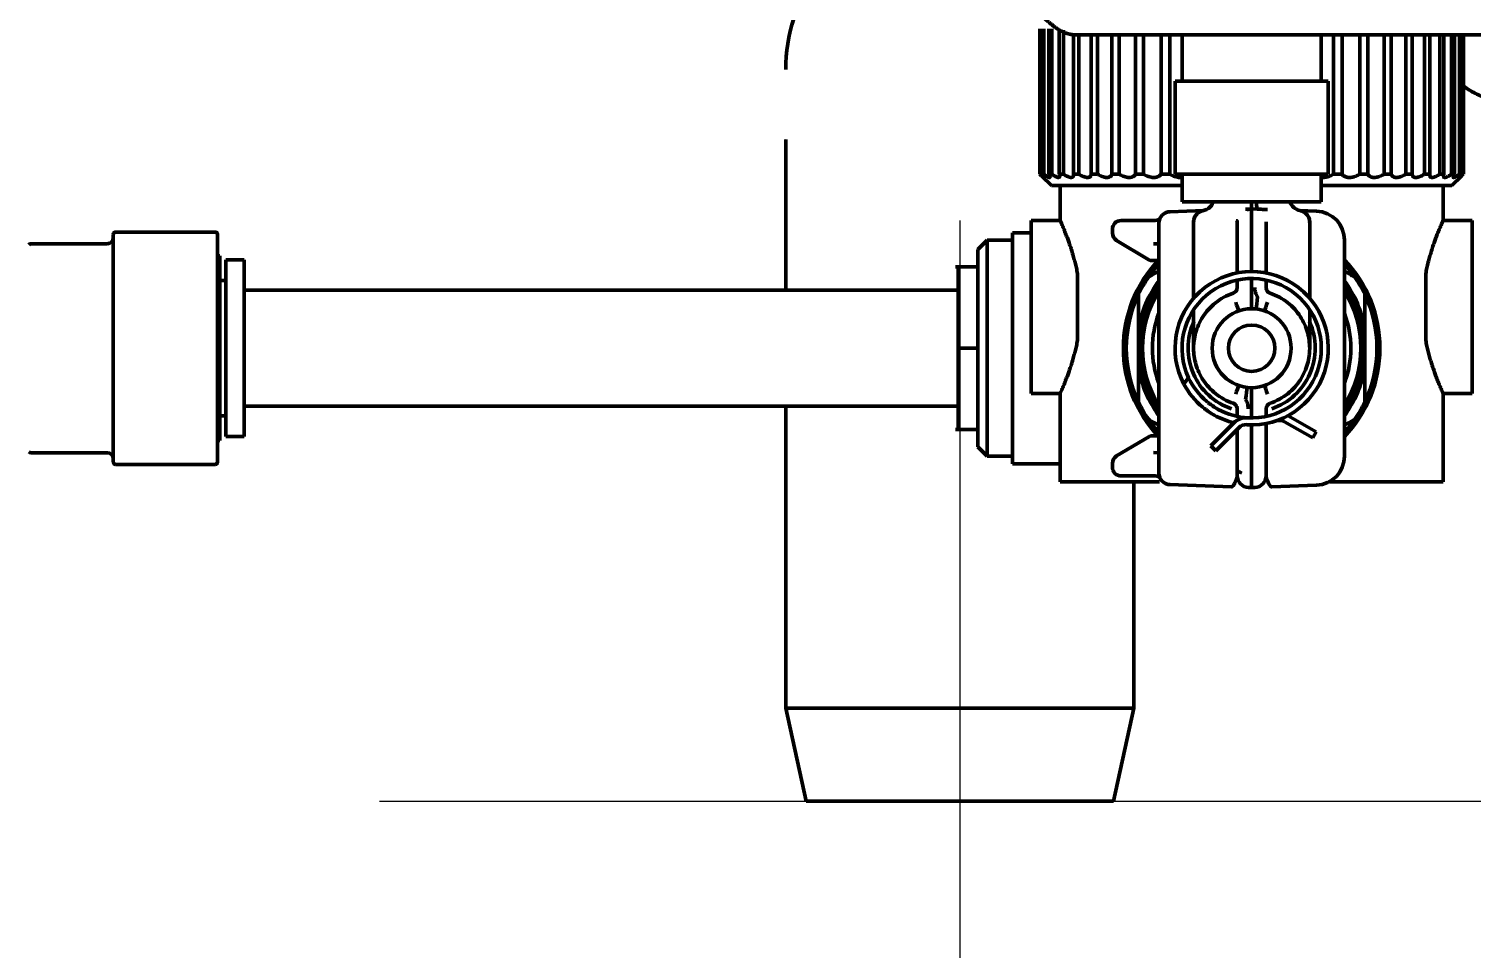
# Model space of a CAD drawing. Header units: inches. Extents: x -3022 to 7311, y 343 to 5680.
# Drawn here: x 4337.8 to 4462.1, y 2125.5 to 2204.8 of the extents above; entities that cross this region are included whole.
import ezdxf

# ---------------------------------------------------------------- set-up
doc = ezdxf.new("R2010")
doc.units = ezdxf.units.IN

# ---------------------------------------------------------------- blocks, each defined once
blk = doc.blocks.new('A$C0B5A562A')
at = {"color": 6}
for p, q in [((0, 50), (0, -50)), ((-50, 0), (50, 0))]:
    blk.add_line(p, q, dxfattribs=at)
blk = doc.blocks.new('A$C29D5572B')
at = {"color": 1}
for p, q in [((0, 50), (0, -50)), ((-50, 0), (50, 0))]:
    blk.add_line(p, q, dxfattribs=at)
blk = doc.blocks.new('A$C0F8E2EAE')
blk.add_blockref('A$C29D5572B', (0, 0))

msp = doc.modelspace()

# ---------------------------------------------------------------- linework, layer by layer
at = {"linetype": 'Continuous', "lineweight": 70}
for p, q in [((4424.88, 2204.79), (4424.88, 2192.29)), ((4424.91, 2192.29), (4424.91, 2204.79)), ((4425.09, 2204.79), (4425.09, 2192.29)), ((4425.23, 2192.29), (4425.23, 2204.79)), ((4425.65, 2204.79), (4425.65, 2192.29)), ((4425.9, 2192.29), (4425.9, 2204.79)), ((4426.55, 2204.79), (4426.55, 2192.29)), ((4426.91, 2192.29), (4426.91, 2204.69)), ((4427.78, 2204.33), (4427.78, 2192.29)), ((4427.88, 2204.29), (4500.48, 2204.29)), ((4428.23, 2192.29), (4428.23, 2204.29)), ((4429.3, 2204.29), (4429.3, 2192.29)), ((4429.84, 2192.29), (4429.84, 2204.29)), ((4431.09, 2204.29), (4431.09, 2192.29)), ((4431.71, 2192.29), (4431.71, 2204.29)), ((4433.12, 2204.29), (4433.12, 2192.29)), ((4433.8, 2192.29), (4433.8, 2204.29)), ((4435.34, 2204.29), (4435.34, 2192.29)), ((4436.07, 2192.29), (4436.07, 2204.29)), ((4437.13, 2204.29), (4437.13, 2200.29)), ((4449.13, 2200.29), (4449.13, 2204.29)), ((4450.18, 2204.29), (4450.18, 2192.29)), ((4450.92, 2192.29), (4450.92, 2204.29)), ((4452.46, 2204.29), (4452.46, 2192.29)), ((4453.14, 2192.29), (4453.14, 2204.29)), ((4454.55, 2204.29), (4454.55, 2192.29)), ((4455.16, 2192.29), (4455.16, 2204.29)), ((4456.42, 2204.29), (4456.42, 2192.29)), ((4456.96, 2192.29), (4456.96, 2204.29)), ((4458.03, 2204.29), (4458.03, 2192.29)), ((4458.48, 2192.29), (4458.48, 2204.29)), ((4459.35, 2204.29), (4459.35, 2192.29)), ((4459.7, 2192.29), (4459.7, 2204.29)), ((4460.36, 2204.29), (4460.36, 2192.29)), ((4460.61, 2192.29), (4460.61, 2204.29)), ((4461.03, 2204.29), (4461.03, 2192.29)), ((4461.17, 2192.29), (4461.17, 2204.29)), ((4461.35, 2204.29), (4461.35, 2192.29)), ((4461.38, 2192.29), (4461.38, 2204.29)), ((4436.53, 2200.29), (4449.73, 2200.29)), ((4436.53, 2200.29), (4436.53, 2192.29)), ((4449.73, 2192.29), (4449.73, 2200.29)), ((4402.98, 2195.29), (4402.98, 2195.29)), ((4402.98, 2195.27), (4402.98, 2182.29)), ((4424.88, 2192.29), (4424.91, 2192.29)), ((4425.02, 2192.15), (4425.88, 2191.29)), ((4425.09, 2192.29), (4425.23, 2192.29)), ((4425.65, 2192.29), (4425.9, 2192.29)), ((4426.55, 2192.29), (4426.91, 2192.29)), ((4427.78, 2192.29), (4428.23, 2192.29)), ((4429.3, 2192.29), (4429.84, 2192.29)), ((4431.09, 2192.29), (4431.71, 2192.29)), ((4433.12, 2192.29), (4433.8, 2192.29)), ((4435.34, 2192.29), (4436.07, 2192.29)), ((4449.73, 2192.29), (4436.53, 2192.29)), ((4437.13, 2192.29), (4437.13, 2189.89)), ((4449.13, 2189.89), (4449.13, 2192.29)), ((4450.18, 2192.29), (4450.92, 2192.29)), ((4452.46, 2192.29), (4453.14, 2192.29)), ((4454.55, 2192.29), (4455.16, 2192.29)), ((4456.42, 2192.29), (4456.96, 2192.29)), ((4458.03, 2192.29), (4458.48, 2192.29)), ((4459.35, 2192.29), (4459.7, 2192.29)), ((4460.36, 2192.29), (4460.61, 2192.29)), ((4460.38, 2191.29), (4461.24, 2192.15)), ((4461.03, 2192.29), (4461.17, 2192.29)), ((4461.35, 2192.29), (4461.38, 2192.29)), ((4437.23, 2191.29), (4425.88, 2191.29)), ((4426.63, 2191.29), (4426.63, 2188.2)), ((4460.38, 2191.29), (4449.13, 2191.29)), ((4459.63, 2188.2), (4459.63, 2191.29)), ((4436.09, 2189.05), (4439, 2189.15)), ((4443.13, 2189.89), (4437.13, 2189.89)), ((4442.61, 2189.27), (4442.65, 2189.28)), ((4442.65, 2189.28), (4443.13, 2189.29)), ((4449.13, 2189.89), (4443.13, 2189.89)), ((4443.13, 2189.29), (4443.6, 2189.28)), ((4443.13, 2189.29), (4443.13, 2185.79)), ((4443.6, 2189.28), (4443.64, 2189.27)), ((4447.26, 2189.15), (4448.72, 2189.1)), ((4424.13, 2188.29), (4424.13, 2180.84)), ((4426.67, 2188.29), (4424.13, 2188.29)), ((4431.88, 2188.29), (4434.83, 2188.29)), ((4435.13, 2187.05), (4435.13, 2188.05)), ((4438.13, 2188.28), (4438.13, 2181.6)), ((4448.13, 2181.6), (4448.13, 2188.26)), ((4462.13, 2188.29), (4459.59, 2188.29)), ((4462.13, 2188.29), (4462.13, 2173.39)), ((4345.03, 2177.29), (4345.03, 2187.09)), ((4353.83, 2187.29), (4345.23, 2187.29)), ((4354.03, 2187.09), (4354.03, 2177.29)), ((4420.33, 2186.59), (4419.53, 2185.79)), ((4420.33, 2167.99), (4420.33, 2186.59)), ((4422.53, 2186.59), (4420.33, 2186.59)), ((4422.53, 2177.29), (4422.53, 2187.24)), ((4424.13, 2187.24), (4422.53, 2187.24)), ((4431.13, 2187.22), (4431.13, 2187.54)), ((4434.26, 2184.91), (4431.49, 2186.57)), ((4435.13, 2167.54), (4435.13, 2187.05)), ((4451.13, 2186.6), (4451.13, 2167.99)), ((4344.53, 2186.29), (4337.93, 2186.29)), ((4354.23, 2185.24), (4354.03, 2185.24)), ((4354.23, 2169.34), (4354.23, 2185.24)), ((4419.53, 2185.79), (4419.53, 2168.79)), ((4435.13, 2186.29), (4434.67, 2186.28)), ((4441.88, 2183.77), (4441.88, 2185.78)), ((4443.13, 2185.79), (4443.13, 2183.89)), ((4444.38, 2185.78), (4444.38, 2183.77)), ((4354.73, 2184.89), (4354.73, 2169.69)), ((4356.33, 2184.89), (4354.73, 2184.89)), ((4356.33, 2184.89), (4356.33, 2169.69)), ((4419.53, 2184.29), (4417.62, 2184.29)), ((4434.98, 2184.84), (4434.52, 2184.84)), ((4435.13, 2184.84), (4434.98, 2184.84)), ((4354.73, 2183.12), (4354.23, 2183.12)), ((4428.13, 2183.71), (4428.13, 2177.97)), ((4441.88, 2182.51), (4441.88, 2183.16)), ((4443.13, 2183.29), (4443.13, 2181.74)), ((4444.38, 2183.16), (4444.38, 2182.51)), ((4458.13, 2177.97), (4458.13, 2183.71)), ((4417.83, 2182.29), (4356.33, 2182.29)), ((4424.13, 2180.84), (4424.13, 2173.39)), ((4438.13, 2180.61), (4438.13, 2177.27)), ((4448.13, 2177.29), (4448.13, 2180.61)), ((4433.38, 2178.96), (4433.38, 2175.63)), ((4452.88, 2175.63), (4452.88, 2178.96)), ((4345.03, 2167.49), (4345.03, 2177.29)), ((4354.03, 2177.29), (4354.03, 2167.49)), ((4417.83, 2177.29), (4419.53, 2177.29)), ((4422.53, 2167.34), (4422.53, 2177.29)), ((4437.3, 2174.2), (4437.69, 2174.76)), ((4424.13, 2173.39), (4426.67, 2173.39)), ((4426.63, 2173.49), (4426.63, 2165.79)), ((4443.13, 2172.84), (4443.13, 2171.29)), ((4459.59, 2173.39), (4462.13, 2173.39)), ((4459.63, 2165.79), (4459.63, 2173.49)), ((4354.23, 2171.47), (4354.73, 2171.47)), ((4356.33, 2172.29), (4417.83, 2172.29)), ((4402.98, 2172.29), (4402.98, 2146.29)), ((4441.88, 2171.42), (4441.88, 2172.08)), ((4444.38, 2172.08), (4444.38, 2171.42)), ((4448.69, 2170.08), (4446.27, 2171.48)), ((4417.62, 2170.29), (4419.53, 2170.29)), ((4441.6, 2170.87), (4439.62, 2168.89)), ((4440.05, 2168.46), (4442.03, 2170.44)), ((4441.88, 2168.8), (4441.88, 2170.3)), ((4443.13, 2170.69), (4443.13, 2168.79)), ((4444.38, 2170.81), (4444.38, 2168.8)), ((4445.97, 2170.96), (4448.39, 2169.56)), ((4354.03, 2169.34), (4354.23, 2169.34)), ((4354.73, 2169.69), (4356.33, 2169.69)), ((4431.49, 2168.01), (4434.26, 2169.67)), ((4434.52, 2169.74), (4434.98, 2169.74)), ((4434.98, 2169.74), (4435.13, 2169.74)), ((4448.39, 2169.56), (4448.69, 2170.08)), ((4337.93, 2168.29), (4344.53, 2168.29)), ((4419.53, 2168.79), (4420.33, 2167.99)), ((4420.33, 2167.99), (4422.53, 2167.99)), ((4434.67, 2168.31), (4435.13, 2168.29)), ((4439.62, 2168.89), (4440.05, 2168.46)), ((4443.13, 2168.79), (4443.13, 2165.29)), ((4345.23, 2167.29), (4353.83, 2167.29)), ((4422.53, 2167.34), (4426.63, 2167.34)), ((4431.13, 2167.04), (4431.13, 2167.37)), ((4435.13, 2166.54), (4435.13, 2167.54)), ((4426.63, 2165.79), (4435.2, 2165.79)), ((4434.83, 2166.29), (4431.88, 2166.29)), ((4432.98, 2146.29), (4432.98, 2165.79)), ((4441.4, 2165.35), (4436.09, 2165.54)), ((4443.13, 2165.29), (4442.84, 2165.3)), ((4443.41, 2165.3), (4443.13, 2165.29)), ((4448.72, 2165.49), (4444.86, 2165.35)), ((4449.83, 2165.79), (4459.63, 2165.79)), ((4402.98, 2146.29), (4404.73, 2138.29)), ((4402.98, 2146.29), (4432.98, 2146.29)), ((4431.23, 2138.29), (4432.98, 2146.29)), ((4404.73, 2138.29), (4431.23, 2138.29))]:
    msp.add_line(p, q, dxfattribs=at)
for radius in [3.4, 2]:
    msp.add_circle((4443.13, 2177.29), radius, dxfattribs=at)
for centre, radius, start, end in [((4416.98, 2201.29), 14, 161.7202, 180), ((4436.13, 2188.05), 1, 92, 180), ((4448.63, 2186.6), 2.5, 0, 88), ((4431.88, 2187.54), 0.75, 90, 180), ((4434.83, 2188.79), 0.5, 270, 330.2179), ((4344.53, 2186.79), 0.5, 270, 0), ((4345.23, 2187.09), 0.2, 90, 180), ((4353.83, 2187.09), 0.2, 0, 90), ((4431.88, 2187.22), 0.75, 180, 239.0362), ((4337.93, 2186.09), 0.2, 90, 145.1501), ((4443.13, 2177.29), 11.05, 136.3894, 223.6106), ((4443.13, 2177.29), 10.8, 137.7938, 145.4744), ((4434.52, 2185.34), 0.5, 239.0362, 270), ((4443.13, 2177.29), 6.6, 266.435, 207.9643), ((4443.13, 2177.29), 11.05, 0, 43.6163), ((4443.13, 2177.29), 10.8, 34.5256, 42.2062), ((4443.13, 2177.29), 10.8, 145.4744, 154.5256), ((4443.13, 2177.29), 9.89, 143.9795, 170.3074), ((4443.13, 2177.29), 9.65, 145.9969, 213.9975), ((4443.13, 2177.29), 6, 266.435, 205), ((4443.13, 2177.29), 9.89, 9.6926, 36.0205), ((4443.13, 2177.29), 9.65, 326.0025, 34.0031), ((4443.13, 2177.29), 10.8, 25.4744, 34.5256), ((4443.13, 2177.29), 10.8, 154.5256, 205.4744), ((4443.13, 2177.29), 9.4, 148.3256, 211.6687), ((4441.38, 2182.51), 0.5, 288.553, 0), ((4443.13, 2177.29), 9.4, 328.3313, 31.6744), ((4443.13, 2177.29), 10.8, 334.5256, 25.4744), ((4443.13, 2177.29), 8.55, 159.3338, 200.6606), ((4443.13, 2177.29), 8.55, 339.3394, 20.6663), ((4443.15, 2177.29), 5.5, 155.701, 251.447), ((4443.11, 2177.29), 5.5, 288.553, 24.299), ((4443.13, 2177.29), 11.05, 316.3838, 0), ((4443.13, 2177.29), 9.89, 189.6926, 216.0205), ((4443.13, 2177.29), 9.89, 323.9795, 350.3074), ((4443.13, 2177.29), 6.6, 207.9643, 230.365), ((4443.13, 2177.29), 6, 205, 229.9003), ((4443.13, 2177.29), 10.8, 205.4744, 214.5256), ((4443.13, 2177.29), 6.6, 240.7973, 256.651), ((4443.13, 2177.29), 6, 241.3794, 267.2784), ((4444.88, 2172.08), 0.5, 108.553, 180), ((4443.13, 2177.29), 10.8, 325.4744, 334.5256), ((4443.13, 2177.29), 10.8, 214.5256, 222.2062), ((4442.66, 2169.81), 1.5, 86.435, 135), ((4442.66, 2169.81), 0.9, 86.435, 135), ((4445.52, 2170.18), 0.9, 60, 108.565), ((4443.13, 2177.29), 10.8, 317.7938, 325.4744), ((4434.52, 2169.24), 0.5, 90, 120.9638), ((4337.93, 2168.49), 0.2, 214.8499, 270), ((4344.53, 2167.79), 0.5, 0, 90), ((4431.88, 2167.37), 0.75, 120.9638, 180), ((4448.63, 2167.99), 2.5, 272, 0), ((4345.23, 2167.49), 0.2, 180, 270), ((4353.83, 2167.49), 0.2, 270, 0), ((4431.88, 2167.04), 0.75, 180, 270), ((4436.13, 2166.54), 1, 180, 268), ((4434.83, 2165.79), 0.5, 29.7821, 90), ((4442.88, 2166.3), 1, 180, 268), ((4443.38, 2166.3), 1, 272.0003, 0)]:
    msp.add_arc(centre, radius, start, end, dxfattribs=at)
for centre, major_axis, ratio, start_param, end_param in [((4438.68, 2190.36), (-0.08, 1.25), 1, 3.110907, 4.269188), ((4443.69, 2190.52), (0.04, 1.25), 0.125617, 2.104923, 3.141592), ((4447.58, 2190.36), (-0.06, -1.25), 1, 5.137545, 6.08083), ((4443.69, 2181.71), (-0.16, -1.24), 0.034627, 4.716776, 5.709782), ((4441.64, 2181.49), (-0.42, 1.18), 0.029745, 3.715033, 4.5108), ((4444.61, 2181.49), (-0.42, -1.18), 0.029679, 4.913974, 5.709741), ((4441.64, 2173.1), (-0.42, -1.18), 0.029679, 1.772384, 2.56815), ((4442.57, 2172.88), (-0.16, -1.24), 0.034627, 1.575184, 2.568189), ((4444.61, 2173.1), (-0.42, 1.18), 0.029745, 0.573434, 1.369194)]:
    msp.add_ellipse(centre, major_axis=major_axis, ratio=ratio, start_param=start_param, end_param=end_param, dxfattribs=at)
for points in [[(4427.88, 2204.29), (4427.81, 2204.29), (4427.67, 2204.3), (4427.45, 2204.33), (4427.24, 2204.39), (4427.03, 2204.46), (4426.81, 2204.56), (4426.6, 2204.67), (4426.39, 2204.8), (4426.17, 2204.95), (4425.96, 2205.11), (4425.75, 2205.29), (4425.53, 2205.48), (4425.32, 2205.67), (4425.11, 2205.87), (4424.89, 2206.08), (4424.75, 2206.22), (4424.68, 2206.29)], [(4442.65, 2189.28), (4442.68, 2189.28), (4442.71, 2189.28), (4442.76, 2189.26), (4442.8, 2189.24), (4442.83, 2189.2), (4442.84, 2189.16), (4442.84, 2189.13)], [(4441.88, 2188.18), (4441.88, 2188.19), (4441.88, 2188.22), (4441.87, 2188.25), (4441.85, 2188.27), (4441.84, 2188.28), (4441.82, 2188.28), (4441.82, 2188.28)], [(4417.83, 2177.29), (4417.83, 2178.21), (4417.83, 2180.04), (4417.83, 2182.37), (4417.83, 2183.93), (4417.83, 2184.29), (4417.83, 2184.29)], [(4434.23, 2183.41), (4434.53, 2183.58), (4434.82, 2183.75), (4435.12, 2183.93)], [(4451.14, 2183.93), (4451.43, 2183.75), (4451.73, 2183.58), (4452.03, 2183.41)], [(4417.83, 2170.29), (4417.83, 2170.29), (4417.83, 2170.66), (4417.83, 2172.21), (4417.83, 2174.54), (4417.83, 2176.38), (4417.83, 2177.29)], [(4439.26, 2172.7), (4439.33, 2172.65), (4439.46, 2172.54), (4439.61, 2172.43), (4439.69, 2172.38)], [(4439.34, 2171.89), (4439.27, 2171.94), (4439.12, 2172.05), (4438.98, 2172.16), (4438.92, 2172.21)], [(4439.91, 2171.53), (4439.84, 2171.57), (4439.71, 2171.64), (4439.52, 2171.76), (4439.4, 2171.84), (4439.34, 2171.89)], [(4439.69, 2172.38), (4439.75, 2172.34), (4439.87, 2172.25), (4440.06, 2172.14), (4440.19, 2172.06), (4440.25, 2172.02)], [(4435.12, 2170.66), (4434.82, 2170.83), (4434.53, 2171), (4434.23, 2171.17)], [(4452.03, 2171.17), (4451.73, 2171), (4451.43, 2170.83), (4451.14, 2170.66)], [(4442.28, 2166.53), (4442.15, 2166.6), (4442.01, 2166.68), (4441.88, 2166.75)]]:
    msp.add_open_spline(points, degree=3, dxfattribs=at)
for points, knots in [([(4464.12, 2198.68), (4464.07, 2198.68), (4464.02, 2198.69), (4463.77, 2198.74), (4463.58, 2198.79), (4463.29, 2198.87), (4463.19, 2198.9), (4463.05, 2198.95), (4463.01, 2198.97), (4462.91, 2199), (4462.86, 2199.02), (4462.63, 2199.12), (4462.45, 2199.21), (4462.1, 2199.39), (4461.93, 2199.5), (4461.6, 2199.71), (4461.45, 2199.82), (4461.31, 2199.94)], [0, 0, 0, 0, 0.049086, 0.049086, 0.241578, 0.241578, 0.337825, 0.337825, 0.385948, 0.385948, 0.434071, 0.434071, 0.626564, 0.626564, 0.819057, 0.819057, 1, 1, 1, 1]), ([(4425.03, 2192.14), (4425.02, 2192.15), (4425.01, 2192.16), (4424.96, 2192.21), (4424.92, 2192.25), (4424.88, 2192.29)], [0, 0, 0, 0, 0.201198, 0.201198, 1, 1, 1, 1]), ([(4424.91, 2192.29), (4424.95, 2192.25), (4425, 2192.21), (4425.06, 2192.15), (4425.08, 2192.14), (4425.11, 2192.11), (4425.12, 2192.1), (4425.13, 2192.09), (4425.14, 2192.08), (4425.18, 2192.05), (4425.21, 2192.03), (4425.24, 2192.01), (4425.25, 2192), (4425.26, 2192), (4425.27, 2191.99), (4425.27, 2191.99), (4425.27, 2191.99), (4425.29, 2191.99), (4425.29, 2192), (4425.28, 2192.02), (4425.28, 2192.02), (4425.28, 2192.03), (4425.27, 2192.04), (4425.26, 2192.06), (4425.24, 2192.09), (4425.23, 2192.1), (4425.21, 2192.14), (4425.2, 2192.15), (4425.16, 2192.21), (4425.13, 2192.25), (4425.09, 2192.29)], [0, 0, 0, 0, 0.125, 0.125, 0.1875, 0.1875, 0.21875, 0.21875, 0.25, 0.25, 0.375, 0.375, 0.4375, 0.4375, 0.46875, 0.46875, 0.5, 0.5, 0.625, 0.625, 0.65625, 0.65625, 0.6875, 0.75, 0.75, 0.8125, 0.8125, 0.875, 0.875, 1, 1, 1, 1]), ([(4425.23, 2192.29), (4425.28, 2192.25), (4425.33, 2192.21), (4425.41, 2192.15), (4425.43, 2192.14), (4425.47, 2192.11), (4425.48, 2192.1), (4425.5, 2192.09), (4425.51, 2192.08), (4425.56, 2192.05), (4425.6, 2192.03), (4425.65, 2192.01), (4425.66, 2192), (4425.68, 2192), (4425.69, 2191.99), (4425.7, 2191.99), (4425.71, 2191.99), (4425.73, 2191.99), (4425.74, 2192), (4425.75, 2192.02), (4425.75, 2192.02), (4425.76, 2192.03), (4425.76, 2192.04), (4425.75, 2192.06), (4425.75, 2192.09), (4425.74, 2192.1), (4425.73, 2192.14), (4425.72, 2192.15), (4425.7, 2192.21), (4425.68, 2192.25), (4425.65, 2192.29)], [0, 0, 0, 0, 0.125, 0.125, 0.1875, 0.1875, 0.21875, 0.21875, 0.25, 0.25, 0.375, 0.375, 0.4375, 0.4375, 0.46875, 0.46875, 0.5, 0.5, 0.625, 0.625, 0.65625, 0.65625, 0.6875, 0.75, 0.75, 0.8125, 0.8125, 0.875, 0.875, 1, 1, 1, 1]), ([(4425.9, 2192.29), (4425.96, 2192.25), (4426.02, 2192.21), (4426.1, 2192.15), (4426.13, 2192.14), (4426.17, 2192.11), (4426.18, 2192.1), (4426.21, 2192.09), (4426.22, 2192.08), (4426.29, 2192.05), (4426.33, 2192.03), (4426.4, 2192.01), (4426.42, 2192), (4426.44, 2192), (4426.45, 2191.99), (4426.47, 2191.99), (4426.48, 2191.99), (4426.52, 2191.99), (4426.54, 2192), (4426.56, 2192.02), (4426.57, 2192.02), (4426.57, 2192.03), (4426.58, 2192.04), (4426.59, 2192.06), (4426.59, 2192.09), (4426.6, 2192.1), (4426.59, 2192.14), (4426.59, 2192.15), (4426.58, 2192.21), (4426.57, 2192.25), (4426.55, 2192.29)], [0, 0, 0, 0, 0.125, 0.125, 0.1875, 0.1875, 0.21875, 0.21875, 0.25, 0.25, 0.375, 0.375, 0.4375, 0.4375, 0.46875, 0.46875, 0.5, 0.5, 0.625, 0.625, 0.65625, 0.65625, 0.6875, 0.75, 0.75, 0.8125, 0.8125, 0.875, 0.875, 1, 1, 1, 1]), ([(4426.91, 2192.29), (4426.97, 2192.25), (4427.03, 2192.21), (4427.13, 2192.15), (4427.16, 2192.14), (4427.2, 2192.11), (4427.22, 2192.1), (4427.25, 2192.09), (4427.26, 2192.08), (4427.34, 2192.05), (4427.39, 2192.03), (4427.47, 2192.01), (4427.49, 2192), (4427.53, 2192), (4427.54, 2191.99), (4427.56, 2191.99), (4427.57, 2191.99), (4427.62, 2191.99), (4427.66, 2192), (4427.69, 2192.02), (4427.7, 2192.02), (4427.71, 2192.03), (4427.73, 2192.04), (4427.75, 2192.06), (4427.76, 2192.09), (4427.77, 2192.1), (4427.78, 2192.14), (4427.78, 2192.15), (4427.79, 2192.21), (4427.78, 2192.25), (4427.78, 2192.29)], [0, 0, 0, 0, 0.125, 0.125, 0.1875, 0.1875, 0.21875, 0.21875, 0.25, 0.25, 0.375, 0.375, 0.4375, 0.4375, 0.46875, 0.46875, 0.5, 0.5, 0.625, 0.625, 0.65625, 0.65625, 0.6875, 0.75, 0.75, 0.8125, 0.8125, 0.875, 0.875, 1, 1, 1, 1]), ([(4428.23, 2192.29), (4428.29, 2192.25), (4428.36, 2192.21), (4428.46, 2192.15), (4428.5, 2192.14), (4428.55, 2192.11), (4428.56, 2192.1), (4428.6, 2192.09), (4428.61, 2192.08), (4428.69, 2192.05), (4428.76, 2192.03), (4428.85, 2192.01), (4428.87, 2192), (4428.92, 2192), (4428.93, 2191.99), (4428.96, 2191.99), (4428.97, 2191.99), (4429.03, 2191.99), (4429.08, 2192), (4429.13, 2192.02), (4429.14, 2192.02), (4429.16, 2192.03), (4429.18, 2192.04), (4429.2, 2192.06), (4429.23, 2192.09), (4429.24, 2192.1), (4429.26, 2192.14), (4429.27, 2192.15), (4429.29, 2192.21), (4429.3, 2192.25), (4429.3, 2192.29)], [0, 0, 0, 0, 0.125, 0.125, 0.1875, 0.1875, 0.21875, 0.21875, 0.25, 0.25, 0.375, 0.375, 0.4375, 0.4375, 0.46875, 0.46875, 0.5, 0.5, 0.625, 0.625, 0.65625, 0.65625, 0.6875, 0.75, 0.75, 0.8125, 0.8125, 0.875, 0.875, 1, 1, 1, 1]), ([(4429.84, 2192.29), (4429.91, 2192.25), (4429.98, 2192.21), (4430.08, 2192.15), (4430.12, 2192.14), (4430.17, 2192.11), (4430.19, 2192.1), (4430.23, 2192.09), (4430.24, 2192.08), (4430.33, 2192.05), (4430.4, 2192.03), (4430.5, 2192.01), (4430.53, 2192), (4430.58, 2192), (4430.6, 2191.99), (4430.63, 2191.99), (4430.64, 2191.99), (4430.72, 2191.99), (4430.77, 2192), (4430.83, 2192.02), (4430.84, 2192.02), (4430.87, 2192.03), (4430.9, 2192.04), (4430.93, 2192.06), (4430.97, 2192.09), (4430.98, 2192.1), (4431.01, 2192.14), (4431.03, 2192.15), (4431.06, 2192.21), (4431.08, 2192.25), (4431.09, 2192.29)], [0, 0, 0, 0, 0.125, 0.125, 0.1875, 0.1875, 0.21875, 0.21875, 0.25, 0.25, 0.375, 0.375, 0.4375, 0.4375, 0.46875, 0.46875, 0.5, 0.5, 0.625, 0.625, 0.65625, 0.65625, 0.6875, 0.75, 0.75, 0.8125, 0.8125, 0.875, 0.875, 1, 1, 1, 1]), ([(4431.71, 2192.29), (4431.78, 2192.25), (4431.85, 2192.21), (4431.96, 2192.15), (4432, 2192.14), (4432.05, 2192.11), (4432.07, 2192.1), (4432.11, 2192.09), (4432.13, 2192.08), (4432.22, 2192.05), (4432.29, 2192.03), (4432.4, 2192.01), (4432.44, 2192), (4432.49, 2192), (4432.51, 2191.99), (4432.54, 2191.99), (4432.56, 2191.99), (4432.64, 2191.99), (4432.71, 2192), (4432.78, 2192.02), (4432.79, 2192.02), (4432.82, 2192.03), (4432.86, 2192.04), (4432.89, 2192.06), (4432.94, 2192.09), (4432.96, 2192.1), (4433, 2192.14), (4433.02, 2192.15), (4433.07, 2192.21), (4433.1, 2192.25), (4433.12, 2192.29)], [0, 0, 0, 0, 0.125, 0.125, 0.1875, 0.1875, 0.21875, 0.21875, 0.25, 0.25, 0.375, 0.375, 0.4375, 0.4375, 0.46875, 0.46875, 0.5, 0.5, 0.625, 0.625, 0.65625, 0.65625, 0.6875, 0.75, 0.75, 0.8125, 0.8125, 0.875, 0.875, 1, 1, 1, 1]), ([(4433.8, 2192.29), (4433.87, 2192.25), (4433.94, 2192.21), (4434.05, 2192.15), (4434.09, 2192.14), (4434.15, 2192.11), (4434.17, 2192.1), (4434.21, 2192.09), (4434.22, 2192.08), (4434.32, 2192.05), (4434.4, 2192.03), (4434.51, 2192.01), (4434.55, 2192), (4434.61, 2192), (4434.63, 2191.99), (4434.66, 2191.99), (4434.68, 2191.99), (4434.77, 2191.99), (4434.84, 2192), (4434.92, 2192.02), (4434.94, 2192.02), (4434.97, 2192.03), (4435.02, 2192.04), (4435.06, 2192.06), (4435.11, 2192.09), (4435.14, 2192.1), (4435.19, 2192.14), (4435.21, 2192.15), (4435.27, 2192.21), (4435.31, 2192.25), (4435.34, 2192.29)], [0, 0, 0, 0, 0.125, 0.125, 0.1875, 0.1875, 0.21875, 0.21875, 0.25, 0.25, 0.375, 0.375, 0.4375, 0.4375, 0.46875, 0.46875, 0.5, 0.5, 0.625, 0.625, 0.65625, 0.65625, 0.6875, 0.75, 0.75, 0.8125, 0.8125, 0.875, 0.875, 1, 1, 1, 1]), ([(4436.07, 2192.29), (4436.14, 2192.25), (4436.21, 2192.21), (4436.32, 2192.15), (4436.36, 2192.14), (4436.42, 2192.11), (4436.44, 2192.1), (4436.48, 2192.09), (4436.49, 2192.08), (4436.59, 2192.05), (4436.67, 2192.03), (4436.79, 2192.01), (4436.83, 2192), (4436.89, 2192), (4436.91, 2191.99), (4436.95, 2191.99), (4436.97, 2191.99), (4437.04, 2191.99), (4437.09, 2191.99), (4437.13, 2192)], [0, 0, 0, 0, 0.215291, 0.215291, 0.322937, 0.322937, 0.376759, 0.376759, 0.430582, 0.430582, 0.645873, 0.645873, 0.753519, 0.753519, 0.807341, 0.807341, 0.861164, 0.861164, 1, 1, 1, 1]), ([(4449.13, 2192), (4449.13, 2192), (4449.14, 2192), (4449.17, 2192), (4449.19, 2191.99), (4449.23, 2191.99), (4449.25, 2191.99), (4449.34, 2191.99), (4449.42, 2192), (4449.52, 2192.02), (4449.54, 2192.02), (4449.58, 2192.03), (4449.64, 2192.04), (4449.7, 2192.06), (4449.78, 2192.09), (4449.82, 2192.1), (4449.9, 2192.14), (4449.93, 2192.15), (4450.04, 2192.21), (4450.11, 2192.25), (4450.18, 2192.29)], [0, 0, 0, 0, 0.025315, 0.025315, 0.079464, 0.079464, 0.133613, 0.133613, 0.35021, 0.35021, 0.404359, 0.404359, 0.458508, 0.566807, 0.566807, 0.675105, 0.675105, 0.783403, 0.783403, 1, 1, 1, 1]), ([(4450.92, 2192.29), (4450.95, 2192.25), (4450.98, 2192.21), (4451.05, 2192.15), (4451.07, 2192.14), (4451.11, 2192.11), (4451.12, 2192.1), (4451.14, 2192.09), (4451.16, 2192.08), (4451.22, 2192.05), (4451.28, 2192.03), (4451.38, 2192.01), (4451.41, 2192), (4451.46, 2192), (4451.48, 2191.99), (4451.52, 2191.99), (4451.54, 2191.99), (4451.63, 2191.99), (4451.7, 2192), (4451.8, 2192.02), (4451.82, 2192.02), (4451.86, 2192.03), (4451.92, 2192.04), (4451.97, 2192.06), (4452.05, 2192.09), (4452.09, 2192.1), (4452.17, 2192.14), (4452.2, 2192.15), (4452.31, 2192.21), (4452.39, 2192.25), (4452.46, 2192.29)], [0, 0, 0, 0, 0.125, 0.125, 0.1875, 0.1875, 0.21875, 0.21875, 0.25, 0.25, 0.375, 0.375, 0.4375, 0.4375, 0.46875, 0.46875, 0.5, 0.5, 0.625, 0.625, 0.65625, 0.65625, 0.6875, 0.75, 0.75, 0.8125, 0.8125, 0.875, 0.875, 1, 1, 1, 1]), ([(4453.14, 2192.29), (4453.16, 2192.25), (4453.19, 2192.21), (4453.24, 2192.15), (4453.26, 2192.14), (4453.29, 2192.11), (4453.3, 2192.1), (4453.32, 2192.09), (4453.33, 2192.08), (4453.38, 2192.05), (4453.43, 2192.03), (4453.52, 2192.01), (4453.55, 2192), (4453.6, 2192), (4453.61, 2191.99), (4453.65, 2191.99), (4453.66, 2191.99), (4453.74, 2191.99), (4453.81, 2192), (4453.91, 2192.02), (4453.92, 2192.02), (4453.96, 2192.03), (4454.02, 2192.04), (4454.07, 2192.06), (4454.15, 2192.09), (4454.18, 2192.1), (4454.26, 2192.14), (4454.3, 2192.15), (4454.41, 2192.21), (4454.48, 2192.25), (4454.55, 2192.29)], [0, 0, 0, 0, 0.125, 0.125, 0.1875, 0.1875, 0.21875, 0.21875, 0.25, 0.25, 0.375, 0.375, 0.4375, 0.4375, 0.46875, 0.46875, 0.5, 0.5, 0.625, 0.625, 0.65625, 0.65625, 0.6875, 0.75, 0.75, 0.8125, 0.8125, 0.875, 0.875, 1, 1, 1, 1]), ([(4455.16, 2192.29), (4455.18, 2192.25), (4455.2, 2192.21), (4455.23, 2192.15), (4455.24, 2192.14), (4455.27, 2192.11), (4455.27, 2192.1), (4455.29, 2192.09), (4455.3, 2192.08), (4455.34, 2192.05), (4455.39, 2192.03), (4455.46, 2192.01), (4455.48, 2192), (4455.52, 2192), (4455.54, 2191.99), (4455.57, 2191.99), (4455.58, 2191.99), (4455.66, 2191.99), (4455.72, 2192), (4455.8, 2192.02), (4455.82, 2192.02), (4455.85, 2192.03), (4455.91, 2192.04), (4455.96, 2192.06), (4456.03, 2192.09), (4456.06, 2192.1), (4456.14, 2192.14), (4456.17, 2192.15), (4456.28, 2192.21), (4456.35, 2192.25), (4456.42, 2192.29)], [0, 0, 0, 0, 0.125, 0.125, 0.1875, 0.1875, 0.21875, 0.21875, 0.25, 0.25, 0.375, 0.375, 0.4375, 0.4375, 0.46875, 0.46875, 0.5, 0.5, 0.625, 0.625, 0.65625, 0.65625, 0.6875, 0.75, 0.75, 0.8125, 0.8125, 0.875, 0.875, 1, 1, 1, 1]), ([(4456.96, 2192.29), (4456.96, 2192.25), (4456.97, 2192.21), (4456.99, 2192.15), (4457, 2192.14), (4457.01, 2192.11), (4457.02, 2192.1), (4457.03, 2192.09), (4457.03, 2192.08), (4457.07, 2192.05), (4457.1, 2192.03), (4457.16, 2192.01), (4457.18, 2192), (4457.21, 2192), (4457.22, 2191.99), (4457.25, 2191.99), (4457.26, 2191.99), (4457.32, 2191.99), (4457.38, 2192), (4457.45, 2192.02), (4457.47, 2192.02), (4457.5, 2192.03), (4457.55, 2192.04), (4457.59, 2192.06), (4457.66, 2192.09), (4457.69, 2192.1), (4457.76, 2192.14), (4457.79, 2192.15), (4457.89, 2192.21), (4457.96, 2192.25), (4458.03, 2192.29)], [0, 0, 0, 0, 0.125, 0.125, 0.1875, 0.1875, 0.21875, 0.21875, 0.25, 0.25, 0.375, 0.375, 0.4375, 0.4375, 0.46875, 0.46875, 0.5, 0.5, 0.625, 0.625, 0.65625, 0.65625, 0.6875, 0.75, 0.75, 0.8125, 0.8125, 0.875, 0.875, 1, 1, 1, 1]), ([(4458.48, 2192.29), (4458.47, 2192.25), (4458.47, 2192.21), (4458.48, 2192.15), (4458.48, 2192.14), (4458.49, 2192.11), (4458.49, 2192.1), (4458.5, 2192.09), (4458.5, 2192.08), (4458.52, 2192.05), (4458.54, 2192.03), (4458.58, 2192.01), (4458.6, 2192), (4458.62, 2192), (4458.63, 2191.99), (4458.65, 2191.99), (4458.66, 2191.99), (4458.71, 2191.99), (4458.76, 2192), (4458.83, 2192.02), (4458.84, 2192.02), (4458.87, 2192.03), (4458.91, 2192.04), (4458.95, 2192.06), (4459.01, 2192.09), (4459.04, 2192.1), (4459.1, 2192.14), (4459.13, 2192.15), (4459.22, 2192.21), (4459.29, 2192.25), (4459.35, 2192.29)], [0, 0, 0, 0, 0.125, 0.125, 0.1875, 0.1875, 0.21875, 0.21875, 0.25, 0.25, 0.375, 0.375, 0.4375, 0.4375, 0.46875, 0.46875, 0.5, 0.5, 0.625, 0.625, 0.65625, 0.65625, 0.6875, 0.75, 0.75, 0.8125, 0.8125, 0.875, 0.875, 1, 1, 1, 1]), ([(4459.7, 2192.29), (4459.69, 2192.25), (4459.68, 2192.21), (4459.67, 2192.15), (4459.66, 2192.14), (4459.66, 2192.11), (4459.66, 2192.1), (4459.66, 2192.09), (4459.66, 2192.08), (4459.67, 2192.05), (4459.68, 2192.03), (4459.71, 2192.01), (4459.72, 2192), (4459.74, 2192), (4459.74, 2191.99), (4459.76, 2191.99), (4459.76, 2191.99), (4459.8, 2191.99), (4459.84, 2192), (4459.89, 2192.02), (4459.9, 2192.02), (4459.93, 2192.03), (4459.96, 2192.04), (4460, 2192.06), (4460.05, 2192.09), (4460.07, 2192.1), (4460.13, 2192.14), (4460.15, 2192.15), (4460.24, 2192.21), (4460.3, 2192.25), (4460.36, 2192.29)], [0, 0, 0, 0, 0.125, 0.125, 0.1875, 0.1875, 0.21875, 0.21875, 0.25, 0.25, 0.375, 0.375, 0.4375, 0.4375, 0.46875, 0.46875, 0.5, 0.5, 0.625, 0.625, 0.65625, 0.65625, 0.6875, 0.75, 0.75, 0.8125, 0.8125, 0.875, 0.875, 1, 1, 1, 1]), ([(4460.61, 2192.29), (4460.58, 2192.25), (4460.56, 2192.21), (4460.53, 2192.15), (4460.53, 2192.14), (4460.52, 2192.11), (4460.51, 2192.1), (4460.51, 2192.09), (4460.51, 2192.08), (4460.5, 2192.05), (4460.5, 2192.03), (4460.51, 2192.01), (4460.51, 2192), (4460.52, 2192), (4460.53, 2191.99), (4460.54, 2191.99), (4460.54, 2191.99), (4460.56, 2191.99), (4460.59, 2192), (4460.63, 2192.02), (4460.64, 2192.02), (4460.66, 2192.03), (4460.68, 2192.04), (4460.71, 2192.06), (4460.76, 2192.09), (4460.78, 2192.1), (4460.82, 2192.14), (4460.85, 2192.15), (4460.92, 2192.21), (4460.97, 2192.25), (4461.03, 2192.29)], [0, 0, 0, 0, 0.125, 0.125, 0.1875, 0.1875, 0.21875, 0.21875, 0.25, 0.25, 0.375, 0.375, 0.4375, 0.4375, 0.46875, 0.46875, 0.5, 0.5, 0.625, 0.625, 0.65625, 0.65625, 0.6875, 0.75, 0.75, 0.8125, 0.8125, 0.875, 0.875, 1, 1, 1, 1]), ([(4461.17, 2192.29), (4461.13, 2192.25), (4461.1, 2192.21), (4461.06, 2192.15), (4461.05, 2192.14), (4461.03, 2192.11), (4461.03, 2192.1), (4461.02, 2192.09), (4461.01, 2192.08), (4460.99, 2192.05), (4460.98, 2192.03), (4460.97, 2192.01), (4460.97, 2192), (4460.97, 2192), (4460.97, 2191.99), (4460.98, 2191.99), (4460.98, 2191.99), (4460.99, 2191.99), (4461, 2192), (4461.03, 2192.02), (4461.04, 2192.02), (4461.05, 2192.03), (4461.07, 2192.04), (4461.09, 2192.06), (4461.12, 2192.09), (4461.14, 2192.1), (4461.18, 2192.14), (4461.2, 2192.15), (4461.26, 2192.21), (4461.3, 2192.25), (4461.35, 2192.29)], [0, 0, 0, 0, 0.125, 0.125, 0.1875, 0.1875, 0.21875, 0.21875, 0.25, 0.25, 0.375, 0.375, 0.4375, 0.4375, 0.46875, 0.46875, 0.5, 0.5, 0.625, 0.625, 0.65625, 0.65625, 0.6875, 0.75, 0.75, 0.8125, 0.8125, 0.875, 0.875, 1, 1, 1, 1]), ([(4461.38, 2192.29), (4461.33, 2192.25), (4461.29, 2192.21), (4461.25, 2192.16), (4461.24, 2192.15), (4461.23, 2192.15)], [0, 0, 0, 0, 0.808653, 0.808653, 1, 1, 1, 1]), ([(4438.94, 2189.13), (4438.82, 2189.11), (4438.61, 2189.03), (4438.33, 2188.79), (4438.16, 2188.47), (4438.13, 2188.24), (4438.13, 2188.12)], [0, 0, 0, 0, 0.242094, 0.500003, 0.75791, 1, 1, 1, 1]), ([(4443.13, 2189.29), (4443.13, 2189.29), (4443.13, 2189.3), (4443.13, 2189.32), (4443.13, 2189.33), (4443.13, 2189.35), (4443.13, 2189.36), (4443.13, 2189.37), (4443.13, 2189.38), (4443.13, 2189.42), (4443.13, 2189.46), (4443.13, 2189.51), (4443.13, 2189.53), (4443.13, 2189.55), (4443.13, 2189.56), (4443.13, 2189.6), (4443.13, 2189.63), (4443.13, 2189.72), (4443.13, 2189.78), (4443.13, 2189.86), (4443.13, 2189.88), (4443.13, 2189.89)], [0, 0, 0, 0, 0.187676, 0.187676, 0.284151, 0.284151, 0.332389, 0.332389, 0.380627, 0.380627, 0.573578, 0.573578, 0.621816, 0.621816, 0.670053, 0.670053, 0.766529, 0.766529, 0.95948, 0.95948, 1, 1, 1, 1]), ([(4444.5, 2189.23), (4444.42, 2189.23), (4444.35, 2189.23), (4444.2, 2189.24), (4444.13, 2189.24), (4443.99, 2189.25), (4443.92, 2189.26), (4443.82, 2189.26), (4443.78, 2189.27), (4443.71, 2189.27), (4443.68, 2189.27), (4443.64, 2189.27)], [0, 0, 0, 0, 0.25, 0.25, 0.5, 0.5, 0.75, 0.75, 0.875, 0.875, 1, 1, 1, 1]), ([(4448.13, 2188.12), (4448.13, 2188.24), (4448.1, 2188.47), (4447.93, 2188.79), (4447.65, 2189.03), (4447.44, 2189.11), (4447.32, 2189.13)], [0, 0, 0, 0, 0.242095, 0.500006, 0.757914, 1, 1, 1, 1]), ([(4426.63, 2188.29), (4426.63, 2188.29), (4426.63, 2188.28), (4426.65, 2188.24), (4426.67, 2188.2), (4426.67, 2188.2), (4426.68, 2188.18), (4426.68, 2188.17), (4426.69, 2188.15), (4426.7, 2188.13), (4426.73, 2188.07), (4426.77, 2187.97), (4426.85, 2187.79), (4426.91, 2187.64), (4426.96, 2187.53), (4426.98, 2187.48), (4427, 2187.42), (4427.01, 2187.4), (4427.03, 2187.36), (4427.07, 2187.24), (4427.16, 2187.03), (4427.28, 2186.71), (4427.37, 2186.48), (4427.43, 2186.29), (4427.46, 2186.2), (4427.49, 2186.1), (4427.52, 2186.04), (4427.53, 2186.01), (4427.58, 2185.84), (4427.67, 2185.57), (4427.79, 2185.14), (4427.91, 2184.69), (4427.99, 2184.37), (4428.06, 2184.05), (4428.1, 2183.88), (4428.13, 2183.71)], [0, 0, 0, 0, 0.062266, 0.124781, 0.124781, 0.14041, 0.14041, 0.156039, 0.156039, 0.187297, 0.187297, 0.249812, 0.312328, 0.374844, 0.374844, 0.406102, 0.406102, 0.42173, 0.42173, 0.437359, 0.499875, 0.562391, 0.624906, 0.624906, 0.656164, 0.671793, 0.671793, 0.687422, 0.687422, 0.749937, 0.812453, 0.874969, 0.937484, 0.937484, 1, 1, 1, 1]), ([(4441.88, 2185.78), (4441.88, 2185.96), (4441.88, 2186.31), (4441.88, 2186.82), (4441.88, 2187.27), (4441.88, 2187.67), (4441.88, 2187.98), (4441.88, 2188.12), (4441.88, 2188.18)], [0, 0, 0, 0, 0.166853, 0.330789, 0.494535, 0.660664, 0.82941, 1, 1, 1, 1]), ([(4444.38, 2188.18), (4444.38, 2188.12), (4444.38, 2187.98), (4444.38, 2187.67), (4444.38, 2187.28), (4444.38, 2186.83), (4444.38, 2186.33), (4444.38, 2185.97), (4444.38, 2185.78)], [0, 0, 0, 0, 0.170153, 0.338815, 0.505661, 0.664621, 0.826311, 1, 1, 1, 1]), ([(4458.13, 2183.71), (4458.16, 2183.88), (4458.2, 2184.05), (4458.27, 2184.38), (4458.34, 2184.69), (4458.46, 2185.14), (4458.55, 2185.43), (4458.61, 2185.64), (4458.63, 2185.71), (4458.67, 2185.81), (4458.68, 2185.85), (4458.7, 2185.91), (4458.75, 2186.08), (4458.85, 2186.36), (4458.98, 2186.71), (4459.1, 2187.03), (4459.17, 2187.22), (4459.22, 2187.33), (4459.23, 2187.36), (4459.25, 2187.4), (4459.25, 2187.42), (4459.28, 2187.48), (4459.3, 2187.53), (4459.35, 2187.64), (4459.41, 2187.79), (4459.49, 2187.97), (4459.53, 2188.06), (4459.56, 2188.15), (4459.58, 2188.18), (4459.59, 2188.22), (4459.6, 2188.22), (4459.6, 2188.23), (4459.61, 2188.25), (4459.62, 2188.26), (4459.63, 2188.28), (4459.63, 2188.29), (4459.63, 2188.29)], [0, 0, 0, 0, 0.062484, 0.062484, 0.124969, 0.187453, 0.249938, 0.249938, 0.28118, 0.28118, 0.296801, 0.296801, 0.312422, 0.374906, 0.437391, 0.499875, 0.562359, 0.562359, 0.577981, 0.577981, 0.593602, 0.593602, 0.624844, 0.624844, 0.687328, 0.749813, 0.812297, 0.812297, 0.874781, 0.874781, 0.890402, 0.890402, 0.906023, 0.937266, 0.937266, 1, 1, 1, 1]), ([(4433.38, 2178.96), (4433.38, 2179.46), (4433.38, 2179.96), (4433.38, 2180.95), (4433.38, 2181.45), (4433.38, 2181.94)], [0, 0, 0, 0, 0.5, 0.5, 1, 1, 1, 1]), ([(4441.54, 2172.55), (4441.26, 2172.65), (4440.99, 2172.76), (4440.48, 2173.04), (4440.25, 2173.2), (4439.81, 2173.54), (4439.61, 2173.73), (4439.25, 2174.12), (4439.09, 2174.33), (4438.81, 2174.76), (4438.69, 2174.99), (4438.48, 2175.44), (4438.39, 2175.66), (4438.26, 2176.12), (4438.21, 2176.35), (4438.15, 2176.8), (4438.13, 2177.02), (4438.13, 2177.24), (4438.13, 2177.24), (4438.13, 2177.25), (4438.13, 2177.25), (4438.13, 2177.26), (4438.13, 2177.29), (4438.13, 2177.34), (4438.13, 2177.44), (4438.13, 2177.52), (4438.14, 2177.69), (4438.15, 2177.8), (4438.2, 2178.15), (4438.24, 2178.38), (4438.37, 2178.85), (4438.45, 2179.08), (4438.66, 2179.54), (4438.78, 2179.77), (4439.06, 2180.21), (4439.22, 2180.42), (4439.59, 2180.83), (4439.79, 2181.02), (4440.23, 2181.37), (4440.47, 2181.53), (4440.98, 2181.82), (4441.25, 2181.94), (4441.54, 2182.03)], [0, 0, 0, 0, 0.0625, 0.0625, 0.125, 0.125, 0.1875, 0.1875, 0.25, 0.25, 0.3125, 0.3125, 0.375, 0.375, 0.4375, 0.4375, 0.5, 0.5, 0.500488, 0.500488, 0.500977, 0.501953, 0.503906, 0.507812, 0.515625, 0.53125, 0.53125, 0.5625, 0.5625, 0.625, 0.625, 0.6875, 0.6875, 0.75, 0.75, 0.8125, 0.8125, 0.875, 0.875, 0.9375, 0.9375, 1, 1, 1, 1]), ([(4443.13, 2180.67), (4443.13, 2180.67), (4443.13, 2180.67), (4443.13, 2180.68), (4443.13, 2180.69), (4443.13, 2180.75), (4443.13, 2180.8), (4443.13, 2180.89), (4443.13, 2180.92), (4443.13, 2180.96), (4443.13, 2180.98), (4443.13, 2181.01), (4443.13, 2181.03), (4443.13, 2181.12), (4443.13, 2181.19), (4443.13, 2181.28), (4443.13, 2181.3), (4443.13, 2181.34), (4443.13, 2181.36), (4443.13, 2181.42), (4443.13, 2181.46), (4443.13, 2181.58), (4443.13, 2181.66), (4443.13, 2181.74)], [0, 0, 0, 0, 0.002944, 0.002944, 0.050423, 0.050423, 0.240338, 0.240338, 0.335296, 0.335296, 0.382775, 0.382775, 0.430254, 0.430254, 0.620169, 0.620169, 0.667648, 0.667648, 0.715127, 0.715127, 0.810085, 0.810085, 1, 1, 1, 1]), ([(4443.64, 2181.71), (4443.64, 2181.71), (4443.64, 2181.71), (4443.6, 2181.78), (4443.51, 2181.94), (4443.43, 2182.21), (4443.41, 2182.41), (4443.41, 2182.51)], [0, 0, 0, 0, 0.000075, 0.000075, 0.333383, 0.666692, 1, 1, 1, 1]), ([(4444.38, 2182.51), (4444.38, 2182.45), (4444.39, 2182.4), (4444.42, 2182.3), (4444.44, 2182.26), (4444.5, 2182.17), (4444.54, 2182.13), (4444.62, 2182.07), (4444.67, 2182.05), (4444.72, 2182.03)], [0, 0, 0, 0, 0.25, 0.25, 0.5, 0.5, 0.75, 0.75, 1, 1, 1, 1]), ([(4444.72, 2182.03), (4445, 2181.94), (4445.27, 2181.82), (4445.78, 2181.54), (4446.02, 2181.38), (4446.46, 2181.03), (4446.66, 2180.85), (4447.02, 2180.45), (4447.18, 2180.24), (4447.46, 2179.8), (4447.58, 2179.58), (4447.79, 2179.12), (4447.87, 2178.89), (4448, 2178.43), (4448.05, 2178.2), (4448.11, 2177.75), (4448.13, 2177.52), (4448.13, 2177.29), (4448.13, 2177.27), (4448.13, 2177.25), (4448.13, 2177.21), (4448.13, 2177.11), (4448.12, 2177.02), (4448.11, 2176.86), (4448.1, 2176.74), (4448.05, 2176.4), (4448.01, 2176.17), (4447.88, 2175.71), (4447.79, 2175.48), (4447.59, 2175.02), (4447.47, 2174.79), (4447.18, 2174.36), (4447.02, 2174.14), (4446.66, 2173.74), (4446.46, 2173.55), (4446.02, 2173.2), (4445.78, 2173.05), (4445.28, 2172.77), (4445, 2172.65), (4444.72, 2172.55)], [0, 0, 0, 0, 0.0625, 0.0625, 0.125, 0.125, 0.1875, 0.1875, 0.25, 0.25, 0.3125, 0.3125, 0.375, 0.375, 0.4375, 0.4375, 0.5, 0.5, 0.503906, 0.503906, 0.507812, 0.515625, 0.53125, 0.53125, 0.5625, 0.5625, 0.625, 0.625, 0.6875, 0.6875, 0.75, 0.75, 0.8125, 0.8125, 0.875, 0.875, 0.9375, 0.9375, 1, 1, 1, 1]), ([(4452.88, 2181.94), (4452.88, 2181.45), (4452.88, 2180.95), (4452.88, 2179.96), (4452.88, 2179.46), (4452.88, 2178.96)], [0, 0, 0, 0, 0.5, 0.5, 1, 1, 1, 1]), ([(4428.13, 2177.97), (4428.1, 2177.8), (4428.06, 2177.63), (4427.99, 2177.31), (4427.91, 2176.99), (4427.79, 2176.54), (4427.71, 2176.25), (4427.64, 2176.04), (4427.62, 2175.97), (4427.59, 2175.87), (4427.58, 2175.84), (4427.56, 2175.77), (4427.5, 2175.61), (4427.41, 2175.32), (4427.28, 2174.97), (4427.16, 2174.66), (4427.08, 2174.46), (4427.04, 2174.35), (4427.03, 2174.33), (4427.01, 2174.28), (4427, 2174.26), (4426.98, 2174.2), (4426.96, 2174.16), (4426.91, 2174.04), (4426.85, 2173.89), (4426.77, 2173.71), (4426.73, 2173.62), (4426.69, 2173.54), (4426.68, 2173.5), (4426.66, 2173.47), (4426.66, 2173.46), (4426.65, 2173.45), (4426.65, 2173.43), (4426.64, 2173.42), (4426.63, 2173.4), (4426.63, 2173.39), (4426.63, 2173.39)], [0, 0, 0, 0, 0.062484, 0.062484, 0.124969, 0.187453, 0.249938, 0.249938, 0.28118, 0.28118, 0.296801, 0.296801, 0.312422, 0.374906, 0.437391, 0.499875, 0.562359, 0.562359, 0.577981, 0.577981, 0.593602, 0.593602, 0.624844, 0.624844, 0.687328, 0.749813, 0.812297, 0.812297, 0.874781, 0.874781, 0.890402, 0.890402, 0.906023, 0.937266, 0.937266, 1, 1, 1, 1]), ([(4459.63, 2173.39), (4459.63, 2173.39), (4459.62, 2173.41), (4459.6, 2173.45), (4459.59, 2173.48), (4459.59, 2173.49), (4459.58, 2173.5), (4459.57, 2173.51), (4459.56, 2173.54), (4459.55, 2173.56), (4459.53, 2173.62), (4459.49, 2173.71), (4459.41, 2173.89), (4459.35, 2174.04), (4459.3, 2174.16), (4459.28, 2174.2), (4459.25, 2174.26), (4459.25, 2174.28), (4459.23, 2174.33), (4459.18, 2174.44), (4459.1, 2174.66), (4458.98, 2174.97), (4458.89, 2175.21), (4458.83, 2175.39), (4458.8, 2175.48), (4458.76, 2175.58), (4458.74, 2175.64), (4458.73, 2175.68), (4458.68, 2175.84), (4458.59, 2176.11), (4458.46, 2176.54), (4458.34, 2176.99), (4458.27, 2177.31), (4458.2, 2177.63), (4458.16, 2177.8), (4458.13, 2177.97)], [0, 0, 0, 0, 0.062266, 0.124781, 0.124781, 0.14041, 0.14041, 0.156039, 0.156039, 0.187297, 0.187297, 0.249812, 0.312328, 0.374844, 0.374844, 0.406102, 0.406102, 0.42173, 0.42173, 0.437359, 0.499875, 0.562391, 0.624906, 0.624906, 0.656164, 0.671793, 0.671793, 0.687422, 0.687422, 0.749937, 0.812453, 0.874969, 0.937484, 0.937484, 1, 1, 1, 1]), ([(4433.38, 2172.65), (4433.38, 2173.14), (4433.38, 2173.63), (4433.38, 2174.62), (4433.38, 2175.12), (4433.38, 2175.63)], [0, 0, 0, 0, 0.5, 0.5, 1, 1, 1, 1]), ([(4452.88, 2175.63), (4452.88, 2175.12), (4452.88, 2174.62), (4452.88, 2173.63), (4452.88, 2173.14), (4452.88, 2172.65)], [0, 0, 0, 0, 0.5, 0.5, 1, 1, 1, 1]), ([(4443.13, 2172.84), (4443.13, 2172.92), (4443.13, 2173.01), (4443.13, 2173.13), (4443.13, 2173.17), (4443.13, 2173.22), (4443.13, 2173.24), (4443.13, 2173.28), (4443.13, 2173.3), (4443.13, 2173.4), (4443.13, 2173.47), (4443.13, 2173.55), (4443.13, 2173.57), (4443.13, 2173.6), (4443.13, 2173.62), (4443.13, 2173.67), (4443.13, 2173.7), (4443.13, 2173.78), (4443.13, 2173.84), (4443.13, 2173.89), (4443.13, 2173.9), (4443.13, 2173.92), (4443.13, 2173.94), (4443.13, 2173.95), (4443.13, 2173.95)], [0, 0, 0, 0, 0.179175, 0.179175, 0.268763, 0.268763, 0.313557, 0.313557, 0.358351, 0.358351, 0.537526, 0.537526, 0.58232, 0.58232, 0.627114, 0.627114, 0.716701, 0.716701, 0.895877, 0.895877, 0.940671, 0.940671, 0.985464, 1, 1, 1, 1]), ([(4442.61, 2172.88), (4442.61, 2172.88), (4442.61, 2172.88), (4442.66, 2172.8), (4442.74, 2172.64), (4442.82, 2172.37), (4442.84, 2172.18), (4442.84, 2172.08)], [0, 0, 0, 0, 0.000075, 0.000075, 0.333383, 0.666692, 1, 1, 1, 1]), ([(4441.88, 2172.08), (4441.88, 2172.13), (4441.87, 2172.18), (4441.84, 2172.28), (4441.81, 2172.33), (4441.75, 2172.41), (4441.72, 2172.45), (4441.63, 2172.51), (4441.59, 2172.54), (4441.54, 2172.55)], [0, 0, 0, 0, 0.25, 0.25, 0.5, 0.5, 0.75, 0.75, 1, 1, 1, 1]), ([(4441.88, 2166.3), (4441.88, 2166.3), (4441.88, 2166.35), (4441.88, 2166.54), (4441.88, 2166.86), (4441.88, 2167.26), (4441.88, 2167.73), (4441.88, 2168.24), (4441.88, 2168.61), (4441.88, 2168.8)], [0, 0, 0, 0, 0.148263, 0.293914, 0.439938, 0.585587, 0.720883, 0.853972, 1, 1, 1, 1]), ([(4444.38, 2168.8), (4444.38, 2168.61), (4444.38, 2168.23), (4444.38, 2167.69), (4444.38, 2167.21), (4444.38, 2166.82), (4444.38, 2166.53), (4444.38, 2166.34), (4444.38, 2166.3), (4444.38, 2166.3)], [0, 0, 0, 0, 0.146168, 0.289853, 0.434024, 0.577627, 0.714047, 0.851827, 1, 1, 1, 1]), ([(4441.4, 2165.35), (4441.4, 2165.35), (4441.41, 2165.35), (4441.42, 2165.35), (4441.42, 2165.36), (4441.43, 2165.36), (4441.44, 2165.36), (4441.45, 2165.37), (4441.46, 2165.37), (4441.47, 2165.38), (4441.48, 2165.39), (4441.49, 2165.4), (4441.5, 2165.41), (4441.51, 2165.42), (4441.52, 2165.43), (4441.53, 2165.44), (4441.54, 2165.45), (4441.56, 2165.48), (4441.59, 2165.53), (4441.63, 2165.6), (4441.67, 2165.67), (4441.7, 2165.73), (4441.71, 2165.76), (4441.72, 2165.78), (4441.72, 2165.79), (4441.73, 2165.8), (4441.74, 2165.82), (4441.74, 2165.83), (4441.75, 2165.85), (4441.75, 2165.86), (4441.76, 2165.87), (4441.76, 2165.89), (4441.77, 2165.9), (4441.78, 2165.91), (4441.78, 2165.93), (4441.79, 2165.94), (4441.79, 2165.95), (4441.8, 2165.97), (4441.8, 2165.98), (4441.81, 2165.99), (4441.81, 2166.01), (4441.81, 2166.02), (4441.82, 2166.03), (4441.82, 2166.05), (4441.83, 2166.06), (4441.83, 2166.07), (4441.84, 2166.08), (4441.84, 2166.09), (4441.84, 2166.11), (4441.85, 2166.12), (4441.85, 2166.13), (4441.85, 2166.14), (4441.86, 2166.15), (4441.86, 2166.16), (4441.86, 2166.18), (4441.86, 2166.19), (4441.87, 2166.2), (4441.87, 2166.21), (4441.87, 2166.22), (4441.87, 2166.23), (4441.87, 2166.24), (4441.87, 2166.25), (4441.88, 2166.26), (4441.88, 2166.27), (4441.88, 2166.28), (4441.88, 2166.28), (4441.88, 2166.29), (4441.88, 2166.3), (4441.88, 2166.3)], [0, 0, 0, 0, 0.019449, 0.038858, 0.058228, 0.07756, 0.096857, 0.116121, 0.135353, 0.154556, 0.173731, 0.192881, 0.212008, 0.231113, 0.250198, 0.269267, 0.28832, 0.307359, 0.384249, 0.456401, 0.523845, 0.586579, 0.597659, 0.608645, 0.619537, 0.630335, 0.64104, 0.651652, 0.66217, 0.672596, 0.682929, 0.693169, 0.703316, 0.713371, 0.723333, 0.733203, 0.74298, 0.752665, 0.762258, 0.771758, 0.781166, 0.790481, 0.799704, 0.808834, 0.817871, 0.826816, 0.835668, 0.844427, 0.853094, 0.861667, 0.870147, 0.878534, 0.886827, 0.895027, 0.903134, 0.911147, 0.919066, 0.926891, 0.934623, 0.942261, 0.949806, 0.957257, 0.964614, 0.971877, 0.979047, 0.986125, 0.993109, 1, 1, 1, 1]), ([(4444.38, 2166.3), (4444.38, 2166.29), (4444.38, 2166.28), (4444.38, 2166.26), (4444.38, 2166.24), (4444.39, 2166.22), (4444.39, 2166.2), (4444.39, 2166.18), (4444.4, 2166.16), (4444.4, 2166.13), (4444.41, 2166.11), (4444.42, 2166.09), (4444.42, 2166.07), (4444.43, 2166.04), (4444.44, 2166.02), (4444.45, 2166), (4444.46, 2165.97), (4444.47, 2165.95), (4444.48, 2165.93), (4444.49, 2165.9), (4444.5, 2165.88), (4444.51, 2165.85), (4444.52, 2165.82), (4444.53, 2165.79), (4444.55, 2165.76), (4444.55, 2165.74), (4444.56, 2165.74), (4444.56, 2165.73), (4444.56, 2165.73), (4444.56, 2165.72), (4444.57, 2165.71), (4444.57, 2165.71), (4444.57, 2165.7), (4444.57, 2165.7), (4444.58, 2165.69), (4444.58, 2165.68), (4444.58, 2165.68), (4444.59, 2165.67), (4444.59, 2165.67), (4444.59, 2165.66), (4444.59, 2165.65), (4444.6, 2165.65), (4444.6, 2165.64), (4444.6, 2165.63), (4444.61, 2165.63), (4444.61, 2165.62), (4444.61, 2165.62), (4444.62, 2165.61), (4444.62, 2165.6), (4444.62, 2165.6), (4444.63, 2165.59), (4444.63, 2165.58), (4444.63, 2165.58), (4444.64, 2165.57), (4444.64, 2165.57), (4444.64, 2165.56), (4444.65, 2165.55), (4444.65, 2165.55), (4444.65, 2165.54), (4444.66, 2165.54), (4444.66, 2165.53), (4444.66, 2165.52), (4444.67, 2165.52), (4444.67, 2165.51), (4444.67, 2165.51), (4444.68, 2165.5), (4444.68, 2165.49), (4444.68, 2165.49), (4444.69, 2165.48), (4444.69, 2165.48), (4444.7, 2165.47), (4444.7, 2165.47), (4444.7, 2165.46), (4444.71, 2165.46), (4444.71, 2165.45), (4444.71, 2165.45), (4444.72, 2165.44), (4444.72, 2165.44), (4444.73, 2165.43), (4444.73, 2165.43), (4444.73, 2165.42), (4444.74, 2165.42), (4444.74, 2165.41), (4444.75, 2165.41), (4444.75, 2165.41), (4444.75, 2165.4), (4444.76, 2165.4), (4444.76, 2165.39), (4444.77, 2165.39), (4444.77, 2165.39), (4444.78, 2165.38), (4444.78, 2165.38), (4444.78, 2165.38), (4444.79, 2165.37), (4444.79, 2165.37), (4444.8, 2165.37), (4444.8, 2165.37), (4444.81, 2165.36), (4444.81, 2165.36), (4444.82, 2165.36), (4444.82, 2165.36), (4444.82, 2165.36), (4444.83, 2165.36), (4444.83, 2165.36), (4444.84, 2165.35), (4444.84, 2165.35), (4444.85, 2165.35), (4444.85, 2165.35), (4444.86, 2165.35), (4444.86, 2165.35), (4444.86, 2165.35)], [0, 0, 0, 0, 0.014899, 0.029973, 0.045222, 0.060648, 0.076251, 0.092031, 0.10799, 0.124128, 0.140446, 0.156945, 0.173628, 0.190494, 0.207546, 0.224786, 0.242216, 0.259837, 0.277652, 0.295663, 0.313873, 0.332285, 0.350901, 0.381608, 0.413263, 0.417906, 0.422604, 0.427356, 0.432164, 0.437026, 0.441943, 0.446915, 0.451941, 0.457021, 0.462156, 0.467345, 0.472588, 0.477886, 0.483238, 0.488643, 0.494103, 0.499616, 0.505184, 0.510805, 0.51648, 0.522208, 0.527991, 0.533827, 0.539716, 0.545659, 0.551655, 0.557705, 0.563808, 0.569964, 0.576174, 0.582437, 0.588753, 0.595122, 0.601545, 0.60802, 0.614549, 0.621131, 0.627766, 0.634454, 0.641195, 0.647989, 0.654836, 0.661737, 0.66869, 0.675696, 0.682756, 0.689868, 0.697034, 0.704253, 0.711525, 0.71885, 0.726228, 0.73366, 0.741144, 0.748683, 0.756274, 0.763919, 0.771617, 0.779369, 0.787175, 0.795034, 0.802946, 0.810913, 0.818934, 0.827008, 0.835137, 0.843319, 0.851556, 0.859847, 0.868193, 0.876593, 0.885048, 0.893558, 0.902122, 0.910742, 0.919417, 0.928147, 0.936933, 0.945774, 0.954671, 0.963624, 0.972634, 0.981699, 0.990821, 1, 1, 1, 1])]:
    msp.add_open_spline(points, degree=3, knots=knots, dxfattribs=at)

# ---------------------------------------------------------------- block references
for name, p in [('A$C0F8E2EAE', (4472.68, 2213.89)), ('A$C0B5A562A', (4417.98, 2138.29))]:
    msp.add_blockref(name, p)

doc.saveas('drawing.dxf')
